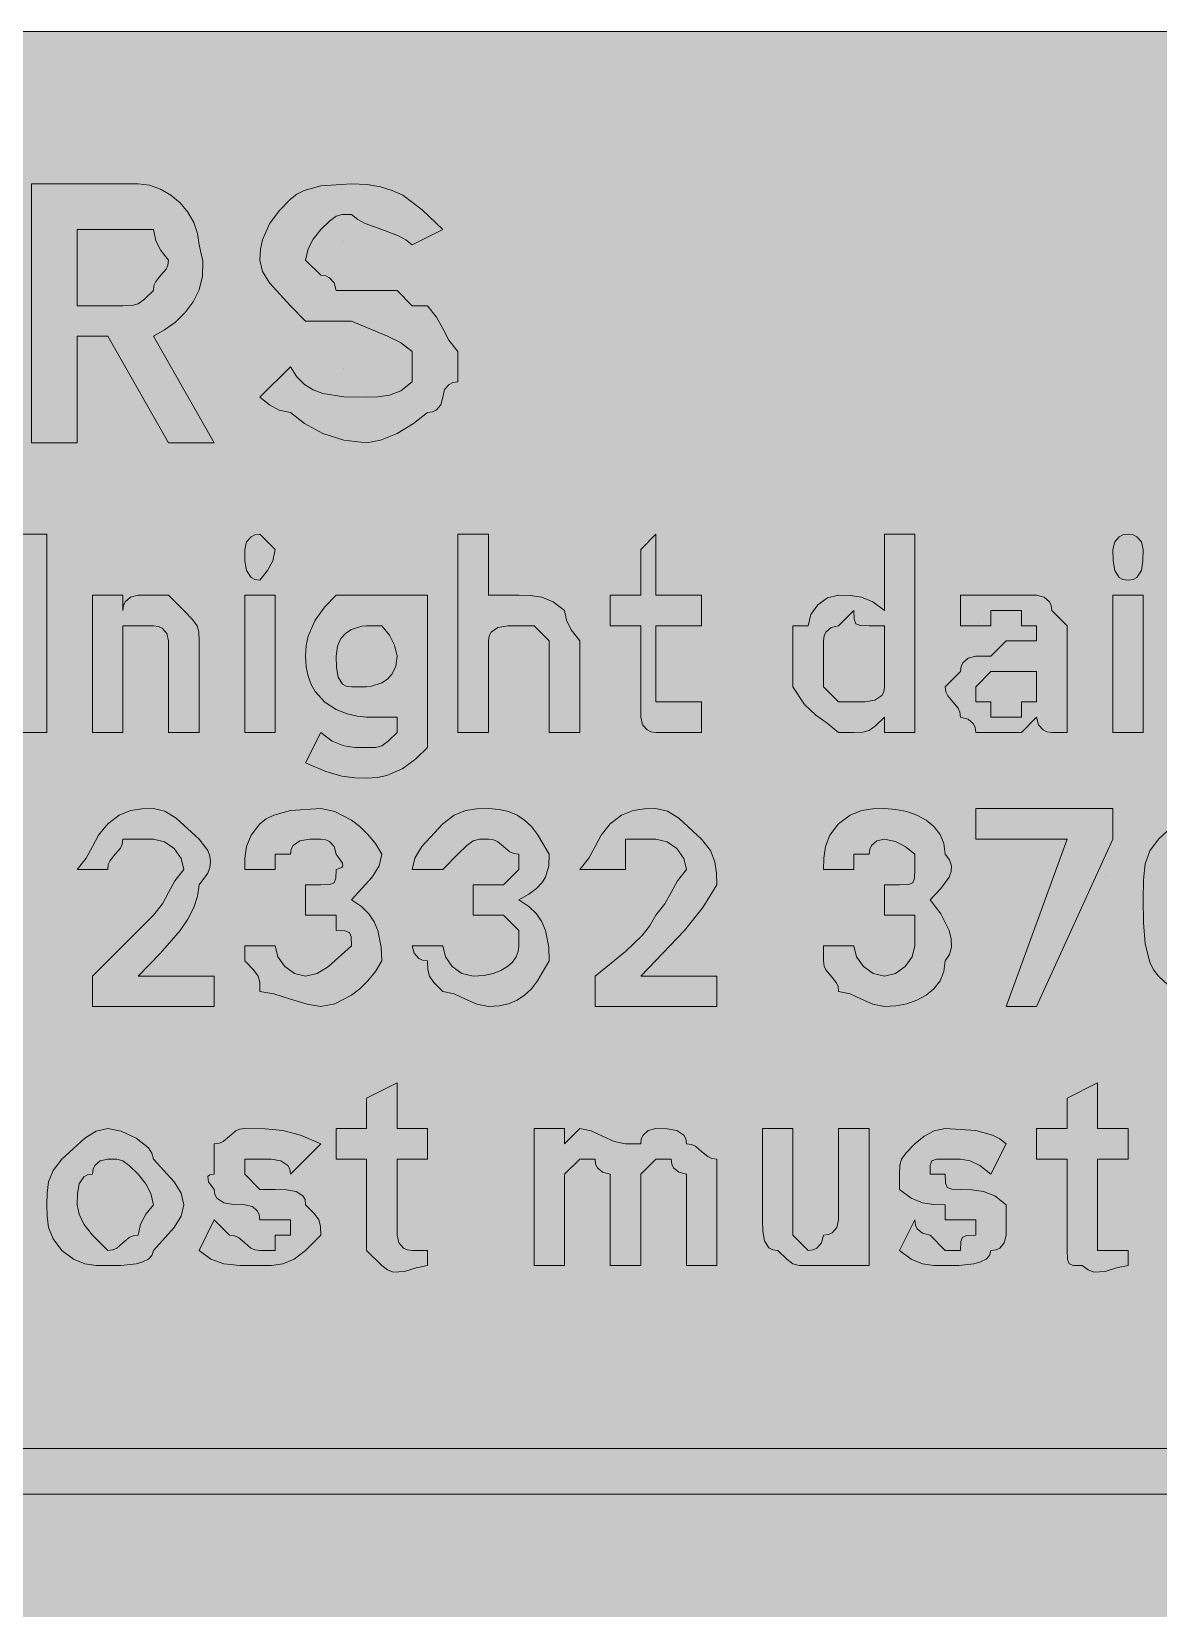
# Model space of a CAD drawing. Header units: metres. Extents: x 10 to 558, y 12 to 260.
# Drawn here: x 367.3 to 456.1, y 136 to 260.2 of the extents above; entities that cross this region are included whole.
import ezdxf

# ---------------------------------------------------------------- set-up
doc = ezdxf.new("R2010")
doc.units = ezdxf.units.M
for name, color, linetype, true_color in [('FILL_BLUE_0000FF', 7, 'Continuous', 0x0000ff), ('FILL_WHITE_FFFFFF', 7, 'Continuous', 0xffffff), ('STROKE_WHITE_FFFFFF', 7, 'Continuous', 0xffffff)]:
    doc.layers.add(name, color=color, linetype=linetype, true_color=true_color)

msp = doc.modelspace()

# ---------------------------------------------------------------- hatches: boundary and pattern name
at = {"layer": 'FILL_BLUE_0000FF', "true_color": 0x0000ff}
h = msp.add_hatch(color=7, dxfattribs=at)
h.dxf.hatch_style = 1
h.paths.add_polyline_path([(551.8, 260.11), (552.54, 259.95), (553.8, 259.41), (554.83, 258.64), (555.75, 257.76), (556.54, 257.26), (557.14, 256.67), (557.56, 256.03), (557.85, 255.36), (558.11, 254.05), (558.15, 252.96), (558.15, 18.96), (558.15, 16.56), (555.75, 14.16), (554.83, 13.28), (553.8, 12.51), (552.54, 11.97), (551.8, 11.81), (550.95, 11.76), (16.95, 11.76), (16.05, 11.78), (15.15, 11.91), (14.25, 12.27), (13.35, 12.96), (12.6, 13.11), (11.83, 13.47), (10.95, 14.16), (10.55, 14.66), (10.26, 15.25), (9.9, 16.56), (9.75, 18.96), (9.75, 252.96), (9.75, 255.36), (9.94, 256.24), (10.35, 257.01), (10.95, 257.76), (11.83, 258.47), (12.6, 258.96), (13.14, 259.45), (13.3, 259.76), (13.35, 260.16), (16.95, 260.16), (550.95, 260.16), (551.8, 260.11)])
at = {"layer": 'FILL_WHITE_FFFFFF', "true_color": 0xffffff}
h = msp.add_hatch(color=7, dxfattribs=at)
h.dxf.hatch_style = 1
h.paths.add_polyline_path([(375.75, 248.16), (376.65, 248.05), (377.51, 247.75), (378.32, 247.27), (379.05, 246.66), (379.66, 245.93), (380.14, 245.12), (380.44, 244.26), (380.55, 243.36), (380.84, 242.07), (380.83, 240.88), (380.57, 239.82), (380.1, 238.86), (379.46, 238.02), (378.69, 237.28), (377.84, 236.67), (376.95, 236.16), (381.75, 227.76), (378.15, 227.76), (373.35, 236.16), (370.95, 236.16), (370.95, 227.76), (367.35, 227.76), (367.35, 248.16), (375.75, 248.16)])
h.paths.add_polyline_path([(375.26, 238.58), (375.75, 238.71), (376.24, 239.07), (376.95, 239.76), (377, 240.16), (377.14, 240.47), (377.55, 240.96), (377.96, 241.45), (378.1, 241.76), (378.15, 242.16), (377.55, 242.91), (377.14, 243.68), (376.95, 244.56), (374.55, 244.56), (370.95, 244.56), (370.95, 238.56), (374.55, 238.56), (375.26, 238.58)], flags=16)
h = msp.add_hatch(color=7, dxfattribs=at)
h.dxf.hatch_style = 1
h.paths.add_polyline_path([(396.15, 239.76), (397.35, 238.56), (398.55, 238.56), (399.26, 237.66), (399.75, 236.76), (400.24, 235.86), (400.95, 234.96), (400.95, 233.76), (400.95, 232.56), (400.55, 232.51), (400.26, 232.37), (399.9, 231.96), (399.75, 231.36), (399.6, 230.76), (399.24, 230.35), (398.95, 230.21), (398.55, 230.16), (397.46, 229.28), (396.15, 228.51), (394.84, 227.97), (393.75, 227.76), (391.97, 227.97), (390.3, 228.51), (388.86, 229.28), (387.75, 230.16), (386.87, 230.35), (386.1, 230.76), (385.35, 231.36), (387.75, 233.76), (388.25, 232.97), (388.86, 232.37), (389.54, 231.95), (390.3, 231.66), (391.97, 231.4), (393.75, 231.36), (394.65, 231.38), (395.55, 231.51), (396.45, 231.87), (397.35, 232.56), (397.35, 234.96), (396.43, 235.67), (395.4, 236.16), (392.55, 237.36), (388.95, 237.36), (387.75, 238.56), (386.1, 240.36), (385.56, 241.26), (385.35, 242.16), (385.4, 243.01), (385.56, 243.75), (386.1, 245.01), (386.87, 246.04), (387.75, 246.96), (388.25, 247.36), (388.84, 247.65), (390.15, 248.01), (392.55, 248.16), (393.79, 248.1), (394.86, 247.93), (395.78, 247.65), (396.6, 247.26), (398.12, 246.13), (399.75, 244.56), (397.35, 243.36), (396.85, 243.76), (396.26, 244.07), (394.95, 244.56), (393.64, 245.05), (393.05, 245.36), (392.55, 245.76), (391.84, 245.74), (391.35, 245.61), (390.86, 245.25), (390.15, 244.56), (389.55, 243.81), (389.14, 243.04), (388.95, 242.16), (390.15, 240.96), (390.55, 240.91), (390.84, 240.77), (391.2, 240.36), (391.35, 239.76), (396.15, 239.76)])
h = msp.add_hatch(color=7, dxfattribs=at)
h.dxf.hatch_style = 1
h.paths.add_polyline_path([(364.8, 205.11), (364.44, 204.98), (363.75, 204.96), (362.55, 204.96), (361.35, 204.96), (359.7, 206.31), (359.39, 206.68), (359.16, 207.15), (359, 207.77), (358.95, 208.56), (358.56, 209.06), (358.27, 209.65), (358.11, 210.29), (358.05, 210.96), (358.11, 211.63), (358.27, 212.27), (358.56, 212.86), (358.95, 213.36), (360.75, 215.01), (361.65, 215.55), (362.55, 215.76), (363.45, 215.74), (364.35, 215.61), (365.25, 215.25), (366.15, 214.56), (366.15, 220.56), (368.55, 220.56), (368.55, 204.96), (366.15, 204.96), (366.15, 206.16), (364.95, 206.16), (364.93, 205.47), (364.8, 205.11)])
h.paths.add_polyline_path([(364.95, 207.51), (365.44, 207.87), (366.15, 208.56), (366.15, 209.76), (366.15, 210.96), (366.13, 211.67), (366, 212.16), (365.64, 212.65), (364.95, 213.36), (363.75, 213.36), (363.75, 214.56), (362.55, 213.36), (361.86, 213.34), (361.5, 213.21), (361.37, 212.85), (361.35, 212.16), (360.67, 211.26), (360.51, 210.81), (360.45, 210.36), (360.51, 209.91), (360.67, 209.46), (361.35, 208.56), (361.35, 207.36), (362.55, 207.36), (363.75, 207.36), (364.46, 207.38), (364.95, 207.51)], flags=16)
h = msp.add_hatch(color=7, dxfattribs=at)
h.dxf.hatch_style = 1
h.paths.add_polyline_path([(386.36, 218.48), (385.95, 217.71), (385.35, 216.96), (384.95, 217.01), (384.66, 217.17), (384.3, 217.71), (384.17, 218.48), (384.15, 219.36), (384.3, 219.96), (384.66, 220.37), (384.95, 220.51), (385.35, 220.56), (386.55, 219.36), (386.36, 218.48)])
h = msp.add_hatch(color=7, dxfattribs=at)
h.dxf.hatch_style = 1
h.paths.add_polyline_path([(403.35, 220.56), (403.35, 215.76), (404.55, 215.76), (405.75, 215.76), (406.65, 215.74), (407.55, 215.61), (408.45, 215.25), (409.35, 214.56), (409.5, 213.81), (409.86, 213.04), (410.55, 212.16), (410.55, 204.96), (408.15, 204.96), (408.15, 212.16), (406.95, 213.36), (405.75, 213.36), (404.87, 213.34), (404.1, 213.21), (403.56, 212.85), (403.4, 212.56), (403.35, 212.16), (403.35, 204.96), (400.95, 204.96), (400.95, 220.56), (403.35, 220.56)])
h = msp.add_hatch(color=7, dxfattribs=at)
h.dxf.hatch_style = 1
h.paths.add_polyline_path([(417.75, 207.36), (418.95, 207.36), (420.15, 207.36), (420.15, 204.96), (416.55, 204.96), (416.15, 205.01), (415.86, 205.15), (415.5, 205.56), (415.35, 206.16), (415.35, 207.36), (415.35, 213.36), (412.95, 213.36), (412.95, 215.76), (415.35, 215.76), (415.35, 219.36), (416.55, 220.56), (416.55, 215.76), (420.15, 215.76), (420.15, 213.36), (416.55, 213.36), (416.55, 207.36), (417.75, 207.36)])
h = msp.add_hatch(color=7, dxfattribs=at)
h.dxf.hatch_style = 1
h.paths.add_polyline_path([(433.35, 205.11), (432.86, 204.98), (432.15, 204.96), (430.95, 204.96), (430.05, 205.69), (429.15, 206.31), (428.25, 207.15), (427.35, 208.56), (427.35, 213.36), (428.55, 213.36), (428.76, 214.24), (429.3, 215.01), (430.07, 215.55), (430.95, 215.76), (431.85, 215.74), (432.75, 215.61), (433.65, 215.25), (434.55, 214.56), (434.55, 220.56), (436.95, 220.56), (436.95, 204.96), (434.55, 204.96), (434.55, 206.16), (433.84, 205.47), (433.35, 205.11)])
h.paths.add_polyline_path([(433.8, 207.51), (434.34, 207.87), (434.5, 208.16), (434.55, 208.56), (434.55, 209.76), (434.55, 210.96), (434.55, 213.36), (433.35, 213.36), (432.66, 213.38), (432.3, 213.51), (432.17, 213.87), (432.15, 214.56), (430.95, 213.36), (430.35, 213.21), (429.94, 212.85), (429.8, 212.56), (429.75, 212.16), (429.75, 208.56), (430.95, 207.36), (432.15, 207.36), (433.03, 207.38), (433.8, 207.51)], flags=16)
h = msp.add_hatch(color=7, dxfattribs=at)
h.dxf.hatch_style = 1
h.paths.add_polyline_path([(454.93, 218.48), (454.8, 217.71), (454.44, 217.17), (454.15, 217.01), (453.75, 216.96), (453.35, 217.01), (453.06, 217.17), (452.7, 217.71), (452.57, 218.48), (452.55, 219.36), (452.7, 219.96), (453.06, 220.37), (453.35, 220.51), (453.75, 220.56), (454.15, 220.51), (454.44, 220.37), (454.8, 219.96), (454.95, 219.36), (454.93, 218.48)])
h = msp.add_hatch(color=7, dxfattribs=at)
h.dxf.hatch_style = 1
h.paths.add_polyline_path([(374.55, 213.36), (374.55, 212.16), (374.55, 204.96), (372.15, 204.96), (372.15, 215.76), (374.55, 215.76), (374.55, 214.56), (374.6, 214.96), (374.74, 215.25), (375.15, 215.61), (375.75, 215.76), (378.15, 215.76), (379.35, 214.56), (380.04, 213.85), (380.4, 213.36), (380.53, 212.87), (380.55, 212.16), (380.55, 204.96), (378.15, 204.96), (378.15, 212.16), (378, 212.76), (377.64, 213.17), (377.35, 213.31), (376.95, 213.36), (375.75, 213.36), (374.55, 213.36)])
h = msp.add_hatch(color=7, dxfattribs=at)
h.dxf.hatch_style = 1
h.paths.add_polyline_path([(384.15, 204.96), (384.15, 215.76), (386.55, 215.76), (386.55, 204.96), (384.15, 204.96)])
h = msp.add_hatch(color=7, dxfattribs=at)
h.dxf.hatch_style = 1
h.paths.add_polyline_path([(398.55, 204.96), (398.55, 203.76), (397.63, 202.88), (396.6, 202.11), (395.34, 201.57), (394.6, 201.41), (393.75, 201.36), (392.83, 201.38), (391.8, 201.51), (390.54, 201.87), (388.95, 202.56), (390.15, 204.96), (391.05, 204.27), (391.95, 203.91), (392.85, 203.78), (393.75, 203.76), (394.46, 203.78), (394.95, 203.91), (395.44, 204.27), (396.15, 204.96), (396.15, 206.16), (394.95, 206.16), (393.75, 206.16), (393, 206.23), (392.23, 206.41), (391.35, 206.76), (390.47, 207.33), (389.7, 208.18), (389.39, 208.73), (389.16, 209.38), (389, 210.12), (388.95, 210.96), (389, 211.81), (389.16, 212.55), (389.7, 213.81), (390.47, 214.84), (391.35, 215.76), (393.75, 215.76), (394.95, 215.76), (396.15, 215.76), (398.55, 215.76), (398.55, 204.96)])
h.paths.add_polyline_path([(392.55, 213.06), (392.11, 212.77), (391.72, 212.35), (391.45, 211.75), (391.35, 210.96), (391.37, 210.08), (391.5, 209.31), (391.86, 208.77), (392.15, 208.61), (392.55, 208.56), (393.75, 208.56), (394.13, 208.6), (394.95, 208.86), (395.39, 209.15), (395.78, 209.57), (396.05, 210.17), (396.15, 210.96), (395.96, 211.84), (395.55, 212.61), (394.95, 213.36), (393.75, 213.36), (393.37, 213.32), (392.55, 213.06)], flags=16)
h = msp.add_hatch(color=7, dxfattribs=at)
h.dxf.hatch_style = 1
h.paths.add_polyline_path([(441.75, 215.76), (444.15, 215.76), (446.55, 215.76), (447.15, 215.61), (447.56, 215.25), (447.7, 214.96), (447.75, 214.56), (448.95, 213.36), (448.95, 210.96), (448.95, 207.36), (448.95, 206.16), (448.95, 204.96), (447.75, 204.96), (447.35, 205.01), (447.06, 205.15), (446.7, 205.56), (446.55, 206.16), (445.35, 204.96), (442.95, 204.96), (441.75, 204.96), (441.7, 205.36), (441.56, 205.65), (441.15, 206.01), (440.55, 206.16), (440.5, 206.56), (440.36, 206.87), (439.95, 207.36), (439.54, 207.85), (439.4, 208.16), (439.35, 208.56), (440.55, 209.76), (440.6, 210.16), (440.74, 210.45), (441.15, 210.81), (441.75, 210.96), (442.95, 210.96), (444.15, 212.16), (446.55, 212.16), (446.55, 213.36), (445.35, 213.36), (445.35, 214.56), (442.95, 214.56), (442.95, 213.36), (440.55, 213.36), (440.55, 214.56), (440.55, 215.76), (441.75, 215.76)])
h.paths.add_polyline_path([(445.35, 207.36), (446.55, 207.36), (446.55, 208.56), (446.55, 209.76), (445.35, 209.76), (444.15, 209.76), (442.95, 209.76), (441.75, 208.56), (441.75, 207.36), (442.95, 207.36), (442.95, 206.16), (445.35, 206.16), (445.35, 207.36)], flags=16)
h = msp.add_hatch(color=7, dxfattribs=at)
h.dxf.hatch_style = 1
h.paths.add_polyline_path([(452.55, 204.96), (452.55, 215.76), (454.95, 215.76), (454.95, 204.96), (452.55, 204.96)])
h = msp.add_hatch(color=7, dxfattribs=at)
h.dxf.hatch_style = 1
h.paths.add_polyline_path([(370.95, 194.16), (371.66, 195.06), (372.15, 195.96), (372.64, 196.86), (373.35, 197.76), (374.25, 198.45), (375.15, 198.81), (376.05, 198.94), (376.95, 198.96), (377.85, 198.75), (378.75, 198.21), (380.55, 196.56), (381.23, 195.66), (381.39, 195.21), (381.45, 194.76), (381.39, 194.31), (381.23, 193.86), (380.55, 192.96), (380.44, 192.06), (380.14, 191.16), (379.66, 190.26), (379.05, 189.36), (377.51, 187.56), (375.75, 185.76), (381.75, 185.76), (381.75, 183.36), (372.15, 183.36), (372.15, 185.76), (376.95, 190.56), (377.66, 191.46), (378.15, 192.36), (378.64, 193.26), (379.35, 194.16), (379.14, 195.04), (378.6, 195.81), (377.83, 196.35), (376.95, 196.56), (374.55, 196.56), (374.5, 196.16), (374.36, 195.85), (373.95, 195.36), (373.54, 194.87), (373.4, 194.56), (373.35, 194.16), (370.95, 194.16)])
h = msp.add_hatch(color=7, dxfattribs=at)
h.dxf.hatch_style = 1
h.paths.add_polyline_path([(392.53, 188.85), (392.4, 189.21), (392.04, 189.34), (391.35, 189.36), (391.35, 190.56), (390.15, 190.56), (388.95, 190.56), (388.95, 192.96), (390.15, 192.96), (390.84, 192.98), (391.2, 193.11), (391.33, 193.47), (391.35, 194.16), (391.8, 194.31), (391.88, 194.45), (391.86, 194.67), (391.35, 195.36), (391.2, 195.96), (390.84, 196.37), (390.55, 196.51), (390.15, 196.56), (389.27, 196.54), (388.5, 196.41), (387.96, 196.05), (387.8, 195.76), (387.75, 195.36), (386.55, 195.36), (386.55, 194.16), (384.15, 194.16), (384.17, 195.06), (384.3, 195.96), (384.66, 196.86), (385.35, 197.76), (385.85, 198.16), (386.44, 198.45), (387.75, 198.81), (390.15, 198.96), (391.24, 198.73), (392.55, 198.06), (393.22, 197.55), (393.86, 196.93), (394.45, 196.2), (394.95, 195.36), (394.74, 194.46), (394.2, 193.56), (392.55, 191.76), (393.34, 191.26), (393.94, 190.67), (394.36, 190.03), (394.65, 189.36), (394.91, 188.05), (394.95, 186.96), (394.45, 186.12), (393.86, 185.38), (393.22, 184.77), (392.55, 184.26), (391.24, 183.58), (390.15, 183.36), (389.06, 183.55), (387.75, 183.96), (386.44, 184.37), (385.35, 184.56), (385.33, 185.27), (385.2, 185.76), (384.84, 186.25), (384.15, 186.96), (384.15, 188.16), (386.55, 188.16), (386.76, 187.28), (387.3, 186.51), (388.07, 185.97), (388.95, 185.76), (389.85, 185.97), (390.75, 186.51), (392.55, 188.16), (392.53, 188.85)])
h = msp.add_hatch(color=7, dxfattribs=at)
h.dxf.hatch_style = 1
h.paths.add_polyline_path([(405.75, 189.36), (404.55, 190.56), (402.15, 190.56), (402.15, 192.96), (403.35, 192.96), (404.55, 192.96), (405.75, 194.16), (405.75, 195.36), (405.35, 195.41), (405.04, 195.55), (404.55, 195.96), (404.06, 196.37), (403.75, 196.51), (403.35, 196.56), (402.64, 196.54), (402.15, 196.41), (401.66, 196.05), (400.95, 195.36), (399.75, 194.16), (397.35, 194.16), (397.56, 195.06), (398.1, 195.96), (399.75, 197.76), (400.65, 198.45), (401.55, 198.81), (402.45, 198.94), (403.35, 198.96), (404.2, 198.9), (404.94, 198.73), (405.61, 198.45), (406.2, 198.06), (406.74, 197.55), (407.23, 196.93), (408.15, 195.36), (408.11, 194.46), (407.85, 193.56), (407.56, 193.11), (407.14, 192.66), (406.54, 192.21), (405.75, 191.76), (406.54, 191.26), (407.14, 190.67), (407.56, 190.03), (407.85, 189.36), (408.11, 188.05), (408.15, 186.96), (407.23, 185.38), (406.74, 184.77), (406.2, 184.26), (405.61, 183.87), (404.94, 183.58), (404.2, 183.42), (403.35, 183.36), (402.45, 183.55), (401.55, 183.96), (400.65, 184.37), (399.75, 184.56), (399.06, 185.27), (398.7, 185.76), (398.57, 186.25), (398.55, 186.96), (398.15, 187.01), (397.86, 187.15), (397.5, 187.56), (397.35, 188.16), (399.75, 188.16), (399.96, 187.28), (400.5, 186.51), (401.27, 185.97), (402.15, 185.76), (402.99, 185.81), (403.72, 185.97), (404.34, 186.2), (404.85, 186.51), (405.24, 186.87), (405.53, 187.28), (405.69, 187.71), (405.75, 188.16), (405.75, 189.36)])
h = msp.add_hatch(color=7, dxfattribs=at)
h.dxf.hatch_style = 1
h.paths.add_polyline_path([(410.55, 194.16), (411.26, 195.06), (411.75, 195.96), (412.24, 196.86), (412.95, 197.76), (413.85, 198.45), (414.75, 198.81), (415.65, 198.94), (416.55, 198.96), (417.45, 198.75), (418.35, 198.21), (420.15, 196.56), (420.84, 195.66), (421.2, 194.76), (421.33, 193.86), (421.35, 192.96), (420.24, 191.16), (418.8, 189.36), (415.35, 185.76), (421.35, 185.76), (421.35, 183.36), (411.75, 183.36), (411.75, 185.76), (414.15, 187.71), (415.46, 188.97), (416.05, 189.71), (416.55, 190.56), (417.26, 191.46), (417.75, 192.36), (418.24, 193.26), (418.95, 194.16), (418.74, 195.04), (418.2, 195.81), (417.43, 196.35), (416.55, 196.56), (414.15, 196.56), (414.15, 194.16), (410.55, 194.16)])
h = msp.add_hatch(color=7, dxfattribs=at)
h.dxf.hatch_style = 1
h.paths.add_polyline_path([(436.95, 189.36), (436.95, 190.56), (435.75, 190.56), (434.55, 190.56), (434.55, 192.96), (435.75, 192.96), (436.44, 192.98), (436.8, 193.11), (436.93, 193.47), (436.95, 194.16), (436.95, 195.36), (436.2, 195.96), (435.43, 196.37), (434.55, 196.56), (433.95, 196.41), (433.54, 196.05), (433.4, 195.76), (433.35, 195.36), (432.15, 195.36), (432.15, 194.16), (429.75, 194.16), (429.77, 195.06), (429.9, 195.96), (430.26, 196.86), (430.95, 197.76), (431.85, 198.45), (432.75, 198.81), (433.65, 198.94), (434.55, 198.96), (435.45, 198.9), (436.31, 198.73), (437.12, 198.45), (437.85, 198.06), (438.46, 197.55), (438.94, 196.93), (439.24, 196.2), (439.35, 195.36), (439.69, 194.91), (439.84, 194.46), (439.81, 194.01), (439.65, 193.56), (439.01, 192.66), (438.15, 191.76), (439.01, 190.67), (439.65, 189.36), (439.81, 188.69), (439.84, 188.05), (439.69, 187.46), (439.35, 186.96), (439.24, 186.12), (438.94, 185.38), (438.46, 184.77), (437.85, 184.26), (437.12, 183.87), (436.31, 183.58), (435.45, 183.42), (434.55, 183.36), (433.65, 183.55), (432.75, 183.96), (431.85, 184.37), (430.95, 184.56), (430.9, 184.96), (430.76, 185.27), (430.35, 185.76), (429.94, 186.25), (429.8, 186.56), (429.75, 186.96), (429.75, 188.16), (432.15, 188.16), (432.36, 187.28), (432.9, 186.51), (433.67, 185.97), (434.55, 185.76), (435.43, 185.97), (436.2, 186.51), (436.74, 187.28), (436.95, 188.16), (436.95, 189.36)])
h = msp.add_hatch(color=7, dxfattribs=at)
h.dxf.hatch_style = 1
h.paths.add_polyline_path([(448.95, 196.56), (441.75, 196.56), (441.75, 198.96), (452.55, 198.96), (452.55, 196.56), (446.55, 183.36), (444.15, 183.36), (448.95, 196.56)])
h = msp.add_hatch(color=7, dxfattribs=at)
h.dxf.hatch_style = 1
h.paths.add_polyline_path([(455.1, 194.61), (455.46, 195.64), (456.15, 196.56), (457.95, 198.21), (458.85, 198.75), (459.75, 198.96), (460.6, 198.91), (461.34, 198.75), (462.6, 198.21), (463.63, 197.44), (464.55, 196.56), (465.24, 195.64), (465.6, 194.61), (465.73, 193.35), (465.75, 191.76), (465.73, 189.98), (465.6, 188.31), (465.24, 186.87), (464.95, 186.26), (464.55, 185.76), (463.63, 184.88), (462.6, 184.11), (461.34, 183.57), (460.6, 183.41), (459.75, 183.36), (458.85, 183.57), (457.95, 184.11), (456.15, 185.76), (455.75, 186.26), (455.46, 186.87), (455.1, 188.31), (454.97, 189.98), (454.95, 191.76), (454.97, 193.35), (455.1, 194.61)])
h.paths.add_polyline_path([(461.4, 186.36), (462.15, 186.96), (462.84, 187.88), (463.2, 188.91), (463.33, 190.17), (463.35, 191.76), (463.29, 192.66), (463.12, 193.52), (462.84, 194.33), (462.45, 195.06), (461.94, 195.67), (461.32, 196.15), (460.59, 196.45), (459.75, 196.56), (459.3, 196.45), (458.87, 196.15), (458.46, 195.67), (458.1, 195.06), (457.56, 193.52), (457.4, 192.66), (457.35, 191.76), (457.37, 190.17), (457.5, 188.91), (457.86, 187.88), (458.55, 186.96), (459.75, 185.76), (460.63, 185.95), (461.4, 186.36)], flags=16)
h = msp.add_hatch(color=7, dxfattribs=at)
h.dxf.hatch_style = 1
h.paths.add_polyline_path([(396.3, 164.76), (396.66, 164.35), (396.95, 164.21), (397.35, 164.16), (398.55, 164.16), (398.55, 162.96), (397.65, 162.79), (396.75, 162.51), (395.85, 162.45), (395.4, 162.62), (394.95, 162.96), (393.75, 164.16), (393.75, 171.36), (391.35, 171.36), (391.35, 173.76), (393.75, 173.76), (393.75, 176.16), (396.15, 177.36), (396.15, 173.76), (398.55, 173.76), (398.55, 171.36), (396.15, 171.36), (396.15, 165.36), (396.3, 164.76)])
h = msp.add_hatch(color=7, dxfattribs=at)
h.dxf.hatch_style = 1
h.paths.add_polyline_path([(451.35, 164.16), (452.55, 164.16), (453.75, 164.16), (453.75, 162.96), (452.85, 162.79), (451.95, 162.51), (451.05, 162.45), (450.6, 162.62), (450.15, 162.96), (449.46, 162.98), (449.1, 163.11), (448.97, 163.47), (448.95, 164.16), (448.95, 171.36), (446.55, 171.36), (446.55, 173.76), (448.95, 173.76), (448.95, 176.16), (451.35, 177.36), (451.35, 173.76), (453.75, 173.76), (453.75, 171.36), (451.35, 171.36), (451.35, 165.36), (451.35, 164.16)])
h = msp.add_hatch(color=7, dxfattribs=at)
h.dxf.hatch_style = 1
h.paths.add_polyline_path([(368.7, 169.56), (369.06, 170.46), (369.75, 171.36), (371.55, 173.01), (372.45, 173.55), (373.35, 173.76), (374.42, 173.55), (375.6, 173.01), (376.56, 172.24), (376.84, 171.81), (376.95, 171.36), (378.6, 169.56), (379.14, 168.66), (379.35, 167.76), (379.14, 166.86), (378.6, 165.96), (376.95, 164.16), (376.84, 163.76), (376.56, 163.47), (376.13, 163.25), (375.6, 163.11), (374.42, 162.98), (373.35, 162.96), (372.45, 162.98), (371.55, 163.11), (370.65, 163.47), (369.75, 164.16), (369.06, 165.06), (368.7, 165.96), (368.57, 166.86), (368.55, 167.76), (368.57, 168.66), (368.7, 169.56)])
h.paths.add_polyline_path([(372.34, 170.85), (372.2, 170.56), (372.15, 170.16), (371.75, 170.11), (371.46, 169.95), (371.1, 169.41), (370.97, 168.64), (370.95, 167.76), (371.1, 167.01), (371.46, 166.24), (372.15, 165.36), (373.35, 164.16), (373.75, 164.21), (374.06, 164.35), (374.55, 164.76), (375.04, 165.17), (375.35, 165.31), (375.75, 165.36), (375.94, 166.24), (376.35, 167.01), (376.95, 167.76), (376.76, 168.64), (376.35, 169.41), (375.75, 170.16), (375.04, 170.85), (374.55, 171.21), (374.06, 171.34), (373.35, 171.36), (372.75, 171.21), (372.34, 170.85)], flags=16)
h = msp.add_hatch(color=7, dxfattribs=at)
h.dxf.hatch_style = 1
h.paths.add_polyline_path([(385.35, 168.96), (386.55, 168.96), (387.43, 168.94), (388.2, 168.81), (388.74, 168.45), (388.9, 168.16), (388.95, 167.76), (389.64, 167.05), (390, 166.56), (390.13, 166.07), (390.15, 165.36), (388.95, 164.16), (388.05, 163.47), (387.15, 163.11), (386.25, 162.98), (385.35, 162.96), (383.76, 162.98), (382.5, 163.11), (381.47, 163.47), (380.55, 164.16), (381.75, 166.56), (382.95, 165.36), (383.35, 165.31), (383.66, 165.17), (384.15, 164.76), (384.64, 164.35), (384.95, 164.21), (385.35, 164.16), (386.55, 164.16), (386.55, 165.36), (387.75, 165.36), (387.75, 166.56), (386.55, 166.56), (385.35, 166.56), (385.3, 166.96), (385.16, 167.25), (384.75, 167.61), (384.15, 167.76), (383.27, 167.78), (382.5, 167.91), (381.96, 168.27), (381.8, 168.56), (381.75, 168.96), (381.3, 169.56), (381.24, 169.97), (381.41, 170.11), (381.75, 170.16), (381.75, 172.56), (382.15, 172.61), (382.46, 172.75), (382.95, 173.16), (383.44, 173.57), (383.75, 173.71), (384.15, 173.76), (385.76, 173.74), (387.15, 173.61), (388.54, 173.25), (390.15, 172.56), (387.75, 170.16), (387.7, 170.56), (387.54, 170.85), (387, 171.21), (386.23, 171.34), (385.35, 171.36), (384.15, 171.36), (384.15, 170.16), (385.35, 168.96)])
h = msp.add_hatch(color=7, dxfattribs=at)
h.dxf.hatch_style = 1
h.paths.add_polyline_path([(409.35, 172.56), (410.55, 173.76), (411.45, 173.57), (412.35, 173.16), (413.25, 172.75), (414.15, 172.56), (415.35, 172.56), (415.4, 172.96), (415.54, 173.25), (415.95, 173.61), (416.55, 173.76), (417.43, 173.74), (418.2, 173.61), (418.74, 173.25), (418.9, 172.96), (418.95, 172.56), (419.35, 172.51), (419.66, 172.37), (420.15, 171.96), (420.64, 171.55), (420.95, 171.41), (421.35, 171.36), (421.35, 170.16), (421.35, 162.96), (418.95, 162.96), (418.95, 170.16), (418.35, 170.31), (417.94, 170.67), (417.8, 170.96), (417.75, 171.36), (416.55, 171.36), (415.35, 170.16), (415.35, 168.96), (415.35, 162.96), (412.95, 162.96), (412.95, 170.16), (412.35, 170.31), (411.94, 170.67), (411.8, 170.96), (411.75, 171.36), (410.55, 171.36), (409.35, 170.16), (409.35, 168.96), (409.35, 162.96), (406.95, 162.96), (406.95, 173.76), (409.35, 173.76), (409.35, 172.56)])
h = msp.add_hatch(color=7, dxfattribs=at)
h.dxf.hatch_style = 1
h.paths.add_polyline_path([(427.84, 162.98), (427.35, 163.11), (426.86, 163.47), (426.15, 164.16), (425.75, 164.21), (425.46, 164.37), (425.1, 164.91), (424.97, 165.68), (424.95, 166.56), (424.95, 173.76), (427.35, 173.76), (427.35, 166.56), (427.35, 165.36), (428.55, 164.16), (428.95, 164.21), (429.24, 164.35), (429.6, 164.76), (429.75, 165.36), (430.15, 165.41), (430.44, 165.55), (430.8, 165.96), (430.95, 166.56), (430.95, 173.76), (433.35, 173.76), (433.35, 162.96), (430.95, 162.96), (429.75, 162.96), (428.55, 162.96), (427.84, 162.98)])
h = msp.add_hatch(color=7, dxfattribs=at)
h.dxf.hatch_style = 1
h.paths.add_polyline_path([(439.37, 169.47), (439.5, 169.11), (439.86, 168.98), (440.55, 168.96), (441.45, 168.94), (442.35, 168.81), (443.25, 168.45), (444.15, 167.76), (444.15, 165.36), (444, 164.76), (443.64, 164.35), (443.35, 164.21), (442.95, 164.16), (442.84, 163.76), (442.56, 163.47), (442.13, 163.25), (441.6, 163.11), (440.42, 162.98), (439.35, 162.96), (438.45, 162.98), (437.55, 163.11), (436.65, 163.47), (435.75, 164.16), (436.95, 166.56), (437, 166.16), (437.14, 165.87), (437.55, 165.51), (438.15, 165.36), (439.35, 164.16), (440.55, 164.16), (440.57, 164.85), (440.7, 165.21), (441.06, 165.34), (441.75, 165.36), (441.75, 166.56), (439.35, 166.56), (439.35, 167.76), (438.45, 167.78), (437.55, 167.91), (436.65, 168.27), (435.75, 168.96), (435.75, 170.16), (435.77, 170.87), (435.9, 171.36), (436.26, 171.85), (436.95, 172.56), (437.7, 173.16), (438.47, 173.57), (439.35, 173.76), (441.75, 173.61), (443.06, 173.25), (443.65, 172.96), (444.15, 172.56), (442.95, 170.16), (442.07, 170.85), (441.3, 171.21), (440.55, 171.36), (439.35, 171.36), (438.66, 171.34), (438.3, 171.21), (438.17, 170.85), (438.15, 170.16), (439.35, 170.16), (439.37, 169.47)])
h = msp.add_hatch(color=7, dxfattribs=at)
h.dxf.hatch_style = 1
h.paths.add_polyline_path([(505.35, 144.96), (72.15, 144.96), (76.95, 140.16), (69.75, 140.16), (62.55, 146.16), (69.75, 153.36), (76.95, 153.36), (72.15, 148.56), (505.35, 148.56), (505.35, 144.96)])

# ---------------------------------------------------------------- linework, layer by layer
at = {"layer": 'FILL_BLUE_0000FF', "lineweight": 0, "true_color": 0x0000ff}
msp.add_lwpolyline([(16.95, 260.16), (550.95, 260.16), (551.8, 260.11), (552.54, 259.95), (553.8, 259.41), (554.83, 258.64), (555.75, 257.76), (556.54, 257.26), (557.14, 256.67), (557.56, 256.03), (557.85, 255.36), (558.11, 254.05), (558.15, 252.96), (558.15, 18.96), (558.15, 16.56), (555.75, 14.16), (554.83, 13.28), (553.8, 12.51), (552.54, 11.97), (551.8, 11.81), (550.95, 11.76), (16.95, 11.76)], dxfattribs=at)
at = {"layer": 'FILL_WHITE_FFFFFF', "lineweight": 0, "true_color": 0xffffff}
for points in [[(375.75, 248.16), (376.65, 248.05), (377.51, 247.75), (378.32, 247.27), (379.05, 246.66), (379.66, 245.93), (380.14, 245.12), (380.44, 244.26), (380.55, 243.36), (380.84, 242.07), (380.83, 240.88), (380.57, 239.82), (380.1, 238.86), (379.46, 238.02), (378.69, 237.28), (377.84, 236.67), (376.95, 236.16), (381.75, 227.76), (378.15, 227.76), (373.35, 236.16), (370.95, 236.16), (370.95, 227.76), (367.35, 227.76), (367.35, 248.16)], [(396.15, 239.76), (397.35, 238.56), (398.55, 238.56), (399.26, 237.66), (399.75, 236.76), (400.24, 235.86), (400.95, 234.96), (400.95, 233.76), (400.95, 232.56), (400.55, 232.51), (400.26, 232.37), (399.9, 231.96), (399.75, 231.36), (399.6, 230.76), (399.24, 230.35), (398.95, 230.21), (398.55, 230.16), (397.46, 229.28), (396.15, 228.51), (394.84, 227.97), (393.75, 227.76), (391.97, 227.97), (390.3, 228.51), (388.86, 229.28), (387.75, 230.16), (386.87, 230.35), (386.1, 230.76), (385.35, 231.36), (387.75, 233.76), (388.25, 232.97), (388.86, 232.37), (389.54, 231.95), (390.3, 231.66), (391.97, 231.4), (393.75, 231.36), (394.65, 231.38), (395.55, 231.51), (396.45, 231.87), (397.35, 232.56), (397.35, 234.96), (396.43, 235.67), (395.4, 236.16), (392.55, 237.36), (388.95, 237.36), (387.75, 238.56), (386.1, 240.36), (385.56, 241.26), (385.35, 242.16), (385.4, 243.01), (385.56, 243.75), (386.1, 245.01), (386.87, 246.04), (387.75, 246.96), (388.25, 247.36), (388.84, 247.65), (390.15, 248.01), (392.55, 248.16), (393.79, 248.1), (394.86, 247.93), (395.78, 247.65), (396.6, 247.26), (398.12, 246.13), (399.75, 244.56), (397.35, 243.36), (396.85, 243.76), (396.26, 244.07), (394.95, 244.56), (393.64, 245.05), (393.05, 245.36), (392.55, 245.76), (391.84, 245.74), (391.35, 245.61), (390.86, 245.25), (390.15, 244.56), (389.55, 243.81), (389.14, 243.04), (388.95, 242.16), (390.15, 240.96), (390.55, 240.91), (390.84, 240.77), (391.2, 240.36), (391.35, 239.76)], [(375.26, 238.58), (375.75, 238.71), (376.24, 239.07), (376.95, 239.76), (377, 240.16), (377.14, 240.47), (377.55, 240.96), (377.96, 241.45), (378.1, 241.76), (378.15, 242.16), (377.55, 242.91), (377.14, 243.68), (376.95, 244.56), (374.55, 244.56), (370.95, 244.56), (370.95, 238.56), (374.55, 238.56)], [(386.36, 218.48), (385.95, 217.71), (385.35, 216.96), (384.95, 217.01), (384.66, 217.17), (384.3, 217.71), (384.17, 218.48), (384.15, 219.36), (384.3, 219.96), (384.66, 220.37), (384.95, 220.51), (385.35, 220.56), (386.55, 219.36)], [(403.35, 220.56), (403.35, 215.76), (404.55, 215.76), (405.75, 215.76), (406.65, 215.74), (407.55, 215.61), (408.45, 215.25), (409.35, 214.56), (409.5, 213.81), (409.86, 213.04), (410.55, 212.16), (410.55, 204.96), (408.15, 204.96), (408.15, 212.16), (406.95, 213.36), (405.75, 213.36), (404.87, 213.34), (404.1, 213.21), (403.56, 212.85), (403.4, 212.56), (403.35, 212.16), (403.35, 204.96), (400.95, 204.96), (400.95, 220.56)], [(417.75, 207.36), (418.95, 207.36), (420.15, 207.36), (420.15, 204.96), (416.55, 204.96), (416.15, 205.01), (415.86, 205.15), (415.5, 205.56), (415.35, 206.16), (415.35, 207.36), (415.35, 213.36), (412.95, 213.36), (412.95, 215.76), (415.35, 215.76), (415.35, 219.36), (416.55, 220.56), (416.55, 215.76), (420.15, 215.76), (420.15, 213.36), (416.55, 213.36), (416.55, 207.36)], [(433.35, 205.11), (432.86, 204.98), (432.15, 204.96), (430.95, 204.96), (430.05, 205.69), (429.15, 206.31), (428.25, 207.15), (427.35, 208.56), (427.35, 213.36), (428.55, 213.36), (428.76, 214.24), (429.3, 215.01), (430.07, 215.55), (430.95, 215.76), (431.85, 215.74), (432.75, 215.61), (433.65, 215.25), (434.55, 214.56), (434.55, 220.56), (436.95, 220.56), (436.95, 204.96), (434.55, 204.96), (434.55, 206.16), (433.84, 205.47)], [(454.93, 218.48), (454.8, 217.71), (454.44, 217.17), (454.15, 217.01), (453.75, 216.96), (453.35, 217.01), (453.06, 217.17), (452.7, 217.71), (452.57, 218.48), (452.55, 219.36), (452.7, 219.96), (453.06, 220.37), (453.35, 220.51), (453.75, 220.56), (454.15, 220.51), (454.44, 220.37), (454.8, 219.96), (454.95, 219.36)], [(374.55, 213.36), (374.55, 212.16), (374.55, 204.96), (372.15, 204.96), (372.15, 215.76), (374.55, 215.76), (374.55, 214.56), (374.6, 214.96), (374.74, 215.25), (375.15, 215.61), (375.75, 215.76), (378.15, 215.76), (379.35, 214.56), (380.04, 213.85), (380.4, 213.36), (380.53, 212.87), (380.55, 212.16), (380.55, 204.96), (378.15, 204.96), (378.15, 212.16), (378, 212.76), (377.64, 213.17), (377.35, 213.31), (376.95, 213.36), (375.75, 213.36)], [(384.15, 204.96), (384.15, 215.76), (386.55, 215.76), (386.55, 204.96)], [(398.55, 204.96), (398.55, 203.76), (397.63, 202.88), (396.6, 202.11), (395.34, 201.57), (394.6, 201.41), (393.75, 201.36), (392.83, 201.38), (391.8, 201.51), (390.54, 201.87), (388.95, 202.56), (390.15, 204.96), (391.05, 204.27), (391.95, 203.91), (392.85, 203.78), (393.75, 203.76), (394.46, 203.78), (394.95, 203.91), (395.44, 204.27), (396.15, 204.96), (396.15, 206.16), (394.95, 206.16), (393.75, 206.16), (393, 206.23), (392.23, 206.41), (391.35, 206.76), (390.47, 207.33), (389.7, 208.18), (389.39, 208.73), (389.16, 209.38), (389, 210.12), (388.95, 210.96), (389, 211.81), (389.16, 212.55), (389.7, 213.81), (390.47, 214.84), (391.35, 215.76), (393.75, 215.76), (394.95, 215.76), (396.15, 215.76), (398.55, 215.76)], [(441.75, 215.76), (444.15, 215.76), (446.55, 215.76), (447.15, 215.61), (447.56, 215.25), (447.7, 214.96), (447.75, 214.56), (448.95, 213.36), (448.95, 210.96), (448.95, 207.36), (448.95, 206.16), (448.95, 204.96), (447.75, 204.96), (447.35, 205.01), (447.06, 205.15), (446.7, 205.56), (446.55, 206.16), (445.35, 204.96), (442.95, 204.96), (441.75, 204.96), (441.7, 205.36), (441.56, 205.65), (441.15, 206.01), (440.55, 206.16), (440.5, 206.56), (440.36, 206.87), (439.95, 207.36), (439.54, 207.85), (439.4, 208.16), (439.35, 208.56), (440.55, 209.76), (440.6, 210.16), (440.74, 210.45), (441.15, 210.81), (441.75, 210.96), (442.95, 210.96), (444.15, 212.16), (446.55, 212.16), (446.55, 213.36), (445.35, 213.36), (445.35, 214.56), (442.95, 214.56), (442.95, 213.36), (440.55, 213.36), (440.55, 214.56), (440.55, 215.76)], [(452.55, 204.96), (452.55, 215.76), (454.95, 215.76), (454.95, 204.96)], [(433.8, 207.51), (434.34, 207.87), (434.5, 208.16), (434.55, 208.56), (434.55, 209.76), (434.55, 210.96), (434.55, 213.36), (433.35, 213.36), (432.66, 213.38), (432.3, 213.51), (432.17, 213.87), (432.15, 214.56), (430.95, 213.36), (430.35, 213.21), (429.94, 212.85), (429.8, 212.56), (429.75, 212.16), (429.75, 208.56), (430.95, 207.36), (432.15, 207.36), (433.03, 207.38)], [(392.55, 213.06), (392.11, 212.77), (391.72, 212.35), (391.45, 211.75), (391.35, 210.96), (391.37, 210.08), (391.5, 209.31), (391.86, 208.77), (392.15, 208.61), (392.55, 208.56), (393.75, 208.56), (394.13, 208.6), (394.95, 208.86), (395.39, 209.15), (395.78, 209.57), (396.05, 210.17), (396.15, 210.96), (395.96, 211.84), (395.55, 212.61), (394.95, 213.36), (393.75, 213.36), (393.37, 213.32)], [(445.35, 207.36), (446.55, 207.36), (446.55, 208.56), (446.55, 209.76), (445.35, 209.76), (444.15, 209.76), (442.95, 209.76), (441.75, 208.56), (441.75, 207.36), (442.95, 207.36), (442.95, 206.16), (445.35, 206.16)], [(370.95, 194.16), (371.66, 195.06), (372.15, 195.96), (372.64, 196.86), (373.35, 197.76), (374.25, 198.45), (375.15, 198.81), (376.05, 198.94), (376.95, 198.96), (377.85, 198.75), (378.75, 198.21), (380.55, 196.56), (381.23, 195.66), (381.39, 195.21), (381.45, 194.76), (381.39, 194.31), (381.23, 193.86), (380.55, 192.96), (380.44, 192.06), (380.14, 191.16), (379.66, 190.26), (379.05, 189.36), (377.51, 187.56), (375.75, 185.76), (381.75, 185.76), (381.75, 183.36), (372.15, 183.36), (372.15, 185.76), (376.95, 190.56), (377.66, 191.46), (378.15, 192.36), (378.64, 193.26), (379.35, 194.16), (379.14, 195.04), (378.6, 195.81), (377.83, 196.35), (376.95, 196.56), (374.55, 196.56), (374.5, 196.16), (374.36, 195.85), (373.95, 195.36), (373.54, 194.87), (373.4, 194.56), (373.35, 194.16)], [(392.53, 188.85), (392.4, 189.21), (392.04, 189.34), (391.35, 189.36), (391.35, 190.56), (390.15, 190.56), (388.95, 190.56), (388.95, 192.96), (390.15, 192.96), (390.84, 192.98), (391.2, 193.11), (391.33, 193.47), (391.35, 194.16), (391.8, 194.31), (391.88, 194.45), (391.86, 194.67), (391.35, 195.36), (391.2, 195.96), (390.84, 196.37), (390.55, 196.51), (390.15, 196.56), (389.27, 196.54), (388.5, 196.41), (387.96, 196.05), (387.8, 195.76), (387.75, 195.36), (386.55, 195.36), (386.55, 194.16), (384.15, 194.16), (384.17, 195.06), (384.3, 195.96), (384.66, 196.86), (385.35, 197.76), (385.85, 198.16), (386.44, 198.45), (387.75, 198.81), (390.15, 198.96), (391.24, 198.73), (392.55, 198.06), (393.22, 197.55), (393.86, 196.93), (394.45, 196.2), (394.95, 195.36), (394.74, 194.46), (394.2, 193.56), (392.55, 191.76), (393.34, 191.26), (393.94, 190.67), (394.36, 190.03), (394.65, 189.36), (394.91, 188.05), (394.95, 186.96), (394.45, 186.12), (393.86, 185.38), (393.22, 184.77), (392.55, 184.26), (391.24, 183.58), (390.15, 183.36), (389.06, 183.55), (387.75, 183.96), (386.44, 184.37), (385.35, 184.56), (385.33, 185.27), (385.2, 185.76), (384.84, 186.25), (384.15, 186.96), (384.15, 188.16), (386.55, 188.16), (386.76, 187.28), (387.3, 186.51), (388.07, 185.97), (388.95, 185.76), (389.85, 185.97), (390.75, 186.51), (392.55, 188.16)], [(405.75, 189.36), (404.55, 190.56), (402.15, 190.56), (402.15, 192.96), (403.35, 192.96), (404.55, 192.96), (405.75, 194.16), (405.75, 195.36), (405.35, 195.41), (405.04, 195.55), (404.55, 195.96), (404.06, 196.37), (403.75, 196.51), (403.35, 196.56), (402.64, 196.54), (402.15, 196.41), (401.66, 196.05), (400.95, 195.36), (399.75, 194.16), (397.35, 194.16), (397.56, 195.06), (398.1, 195.96), (399.75, 197.76), (400.65, 198.45), (401.55, 198.81), (402.45, 198.94), (403.35, 198.96), (404.2, 198.9), (404.94, 198.73), (405.61, 198.45), (406.2, 198.06), (406.74, 197.55), (407.23, 196.93), (408.15, 195.36), (408.11, 194.46), (407.85, 193.56), (407.56, 193.11), (407.14, 192.66), (406.54, 192.21), (405.75, 191.76), (406.54, 191.26), (407.14, 190.67), (407.56, 190.03), (407.85, 189.36), (408.11, 188.05), (408.15, 186.96), (407.23, 185.38), (406.74, 184.77), (406.2, 184.26), (405.61, 183.87), (404.94, 183.58), (404.2, 183.42), (403.35, 183.36), (402.45, 183.55), (401.55, 183.96), (400.65, 184.37), (399.75, 184.56), (399.06, 185.27), (398.7, 185.76), (398.57, 186.25), (398.55, 186.96), (398.15, 187.01), (397.86, 187.15), (397.5, 187.56), (397.35, 188.16), (399.75, 188.16), (399.96, 187.28), (400.5, 186.51), (401.27, 185.97), (402.15, 185.76), (402.99, 185.81), (403.72, 185.97), (404.34, 186.2), (404.85, 186.51), (405.24, 186.87), (405.53, 187.28), (405.69, 187.71), (405.75, 188.16)], [(410.55, 194.16), (411.26, 195.06), (411.75, 195.96), (412.24, 196.86), (412.95, 197.76), (413.85, 198.45), (414.75, 198.81), (415.65, 198.94), (416.55, 198.96), (417.45, 198.75), (418.35, 198.21), (420.15, 196.56), (420.84, 195.66), (421.2, 194.76), (421.33, 193.86), (421.35, 192.96), (420.24, 191.16), (418.8, 189.36), (415.35, 185.76), (421.35, 185.76), (421.35, 183.36), (411.75, 183.36), (411.75, 185.76), (414.15, 187.71), (415.46, 188.97), (416.05, 189.71), (416.55, 190.56), (417.26, 191.46), (417.75, 192.36), (418.24, 193.26), (418.95, 194.16), (418.74, 195.04), (418.2, 195.81), (417.43, 196.35), (416.55, 196.56), (414.15, 196.56), (414.15, 194.16)], [(436.95, 189.36), (436.95, 190.56), (435.75, 190.56), (434.55, 190.56), (434.55, 192.96), (435.75, 192.96), (436.44, 192.98), (436.8, 193.11), (436.93, 193.47), (436.95, 194.16), (436.95, 195.36), (436.2, 195.96), (435.43, 196.37), (434.55, 196.56), (433.95, 196.41), (433.54, 196.05), (433.4, 195.76), (433.35, 195.36), (432.15, 195.36), (432.15, 194.16), (429.75, 194.16), (429.77, 195.06), (429.9, 195.96), (430.26, 196.86), (430.95, 197.76), (431.85, 198.45), (432.75, 198.81), (433.65, 198.94), (434.55, 198.96), (435.45, 198.9), (436.31, 198.73), (437.12, 198.45), (437.85, 198.06), (438.46, 197.55), (438.94, 196.93), (439.24, 196.2), (439.35, 195.36), (439.69, 194.91), (439.84, 194.46), (439.81, 194.01), (439.65, 193.56), (439.01, 192.66), (438.15, 191.76), (439.01, 190.67), (439.65, 189.36), (439.81, 188.69), (439.84, 188.05), (439.69, 187.46), (439.35, 186.96), (439.24, 186.12), (438.94, 185.38), (438.46, 184.77), (437.85, 184.26), (437.12, 183.87), (436.31, 183.58), (435.45, 183.42), (434.55, 183.36), (433.65, 183.55), (432.75, 183.96), (431.85, 184.37), (430.95, 184.56), (430.9, 184.96), (430.76, 185.27), (430.35, 185.76), (429.94, 186.25), (429.8, 186.56), (429.75, 186.96), (429.75, 188.16), (432.15, 188.16), (432.36, 187.28), (432.9, 186.51), (433.67, 185.97), (434.55, 185.76), (435.43, 185.97), (436.2, 186.51), (436.74, 187.28), (436.95, 188.16)], [(448.95, 196.56), (441.75, 196.56), (441.75, 198.96), (452.55, 198.96), (452.55, 196.56), (446.55, 183.36), (444.15, 183.36)], [(396.3, 164.76), (396.66, 164.35), (396.95, 164.21), (397.35, 164.16), (398.55, 164.16), (398.55, 162.96), (397.65, 162.79), (396.75, 162.51), (395.85, 162.45), (395.4, 162.62), (394.95, 162.96), (393.75, 164.16), (393.75, 171.36), (391.35, 171.36), (391.35, 173.76), (393.75, 173.76), (393.75, 176.16), (396.15, 177.36), (396.15, 173.76), (398.55, 173.76), (398.55, 171.36), (396.15, 171.36), (396.15, 165.36)], [(451.35, 164.16), (452.55, 164.16), (453.75, 164.16), (453.75, 162.96), (452.85, 162.79), (451.95, 162.51), (451.05, 162.45), (450.6, 162.62), (450.15, 162.96), (449.46, 162.98), (449.1, 163.11), (448.97, 163.47), (448.95, 164.16), (448.95, 171.36), (446.55, 171.36), (446.55, 173.76), (448.95, 173.76), (448.95, 176.16), (451.35, 177.36), (451.35, 173.76), (453.75, 173.76), (453.75, 171.36), (451.35, 171.36), (451.35, 165.36)], [(368.7, 169.56), (369.06, 170.46), (369.75, 171.36), (371.55, 173.01), (372.45, 173.55), (373.35, 173.76), (374.42, 173.55), (375.6, 173.01), (376.56, 172.24), (376.84, 171.81), (376.95, 171.36), (378.6, 169.56), (379.14, 168.66), (379.35, 167.76), (379.14, 166.86), (378.6, 165.96), (376.95, 164.16), (376.84, 163.76), (376.56, 163.47), (376.13, 163.25), (375.6, 163.11), (374.42, 162.98), (373.35, 162.96), (372.45, 162.98), (371.55, 163.11), (370.65, 163.47), (369.75, 164.16), (369.06, 165.06), (368.7, 165.96), (368.57, 166.86), (368.55, 167.76), (368.57, 168.66)], [(385.35, 168.96), (386.55, 168.96), (387.43, 168.94), (388.2, 168.81), (388.74, 168.45), (388.9, 168.16), (388.95, 167.76), (389.64, 167.05), (390, 166.56), (390.13, 166.07), (390.15, 165.36), (388.95, 164.16), (388.05, 163.47), (387.15, 163.11), (386.25, 162.98), (385.35, 162.96), (383.76, 162.98), (382.5, 163.11), (381.47, 163.47), (380.55, 164.16), (381.75, 166.56), (382.95, 165.36), (383.35, 165.31), (383.66, 165.17), (384.15, 164.76), (384.64, 164.35), (384.95, 164.21), (385.35, 164.16), (386.55, 164.16), (386.55, 165.36), (387.75, 165.36), (387.75, 166.56), (386.55, 166.56), (385.35, 166.56), (385.3, 166.96), (385.16, 167.25), (384.75, 167.61), (384.15, 167.76), (383.27, 167.78), (382.5, 167.91), (381.96, 168.27), (381.8, 168.56), (381.75, 168.96), (381.3, 169.56), (381.24, 169.97), (381.41, 170.11), (381.75, 170.16), (381.75, 172.56), (382.15, 172.61), (382.46, 172.75), (382.95, 173.16), (383.44, 173.57), (383.75, 173.71), (384.15, 173.76), (385.76, 173.74), (387.15, 173.61), (388.54, 173.25), (390.15, 172.56), (387.75, 170.16), (387.7, 170.56), (387.54, 170.85), (387, 171.21), (386.23, 171.34), (385.35, 171.36), (384.15, 171.36), (384.15, 170.16)], [(409.35, 172.56), (410.55, 173.76), (411.45, 173.57), (412.35, 173.16), (413.25, 172.75), (414.15, 172.56), (415.35, 172.56), (415.4, 172.96), (415.54, 173.25), (415.95, 173.61), (416.55, 173.76), (417.43, 173.74), (418.2, 173.61), (418.74, 173.25), (418.9, 172.96), (418.95, 172.56), (419.35, 172.51), (419.66, 172.37), (420.15, 171.96), (420.64, 171.55), (420.95, 171.41), (421.35, 171.36), (421.35, 170.16), (421.35, 162.96), (418.95, 162.96), (418.95, 170.16), (418.35, 170.31), (417.94, 170.67), (417.8, 170.96), (417.75, 171.36), (416.55, 171.36), (415.35, 170.16), (415.35, 168.96), (415.35, 162.96), (412.95, 162.96), (412.95, 170.16), (412.35, 170.31), (411.94, 170.67), (411.8, 170.96), (411.75, 171.36), (410.55, 171.36), (409.35, 170.16), (409.35, 168.96), (409.35, 162.96), (406.95, 162.96), (406.95, 173.76), (409.35, 173.76)], [(427.84, 162.98), (427.35, 163.11), (426.86, 163.47), (426.15, 164.16), (425.75, 164.21), (425.46, 164.37), (425.1, 164.91), (424.97, 165.68), (424.95, 166.56), (424.95, 173.76), (427.35, 173.76), (427.35, 166.56), (427.35, 165.36), (428.55, 164.16), (428.95, 164.21), (429.24, 164.35), (429.6, 164.76), (429.75, 165.36), (430.15, 165.41), (430.44, 165.55), (430.8, 165.96), (430.95, 166.56), (430.95, 173.76), (433.35, 173.76), (433.35, 162.96), (430.95, 162.96), (429.75, 162.96), (428.55, 162.96)], [(439.37, 169.47), (439.5, 169.11), (439.86, 168.98), (440.55, 168.96), (441.45, 168.94), (442.35, 168.81), (443.25, 168.45), (444.15, 167.76), (444.15, 165.36), (444, 164.76), (443.64, 164.35), (443.35, 164.21), (442.95, 164.16), (442.84, 163.76), (442.56, 163.47), (442.13, 163.25), (441.6, 163.11), (440.42, 162.98), (439.35, 162.96), (438.45, 162.98), (437.55, 163.11), (436.65, 163.47), (435.75, 164.16), (436.95, 166.56), (437, 166.16), (437.14, 165.87), (437.55, 165.51), (438.15, 165.36), (439.35, 164.16), (440.55, 164.16), (440.57, 164.85), (440.7, 165.21), (441.06, 165.34), (441.75, 165.36), (441.75, 166.56), (439.35, 166.56), (439.35, 167.76), (438.45, 167.78), (437.55, 167.91), (436.65, 168.27), (435.75, 168.96), (435.75, 170.16), (435.77, 170.87), (435.9, 171.36), (436.26, 171.85), (436.95, 172.56), (437.7, 173.16), (438.47, 173.57), (439.35, 173.76), (441.75, 173.61), (443.06, 173.25), (443.65, 172.96), (444.15, 172.56), (442.95, 170.16), (442.07, 170.85), (441.3, 171.21), (440.55, 171.36), (439.35, 171.36), (438.66, 171.34), (438.3, 171.21), (438.17, 170.85), (438.15, 170.16), (439.35, 170.16)], [(372.34, 170.85), (372.2, 170.56), (372.15, 170.16), (371.75, 170.11), (371.46, 169.95), (371.1, 169.41), (370.97, 168.64), (370.95, 167.76), (371.1, 167.01), (371.46, 166.24), (372.15, 165.36), (373.35, 164.16), (373.75, 164.21), (374.06, 164.35), (374.55, 164.76), (375.04, 165.17), (375.35, 165.31), (375.75, 165.36), (375.94, 166.24), (376.35, 167.01), (376.95, 167.76), (376.76, 168.64), (376.35, 169.41), (375.75, 170.16), (375.04, 170.85), (374.55, 171.21), (374.06, 171.34), (373.35, 171.36), (372.75, 171.21)], [(505.35, 144.96), (72.15, 144.96), (76.95, 140.16), (69.75, 140.16), (62.55, 146.16), (69.75, 153.36), (76.95, 153.36), (72.15, 148.56), (505.35, 148.56)]]:
    msp.add_lwpolyline(points, close=True, dxfattribs=at)
for points in [[(366.15, 220.56), (368.55, 220.56), (368.55, 204.96), (366.15, 204.96)], [(457.95, 184.11), (456.15, 185.76), (455.75, 186.26), (455.46, 186.87), (455.1, 188.31), (454.97, 189.98), (454.95, 191.76), (454.97, 193.35), (455.1, 194.61), (455.46, 195.64), (456.15, 196.56), (457.95, 198.21)]]:
    msp.add_lwpolyline(points, dxfattribs=at)
at = {"layer": 'STROKE_WHITE_FFFFFF', "lineweight": 0, "true_color": 0xffffff}
for points in [[(391.95, 243.6), (391.95, 243.6)], [(391.95, 233.6), (391.95, 233.6)], [(441.95, 213.6), (441.95, 213.6)], [(441.95, 213.6), (441.95, 213.6)], [(441.95, 213.6), (441.95, 213.6)], [(451.95, 193.6), (451.95, 193.6)], [(451.95, 193.6), (451.95, 193.6)], [(451.95, 193.6), (451.95, 193.6)], [(451.95, 193.6), (451.95, 193.6)], [(451.95, 193.6), (451.95, 193.6)], [(451.95, 193.6), (451.95, 193.6)]]:
    msp.add_lwpolyline(points, dxfattribs=at)

doc.saveas('drawing.dxf')
